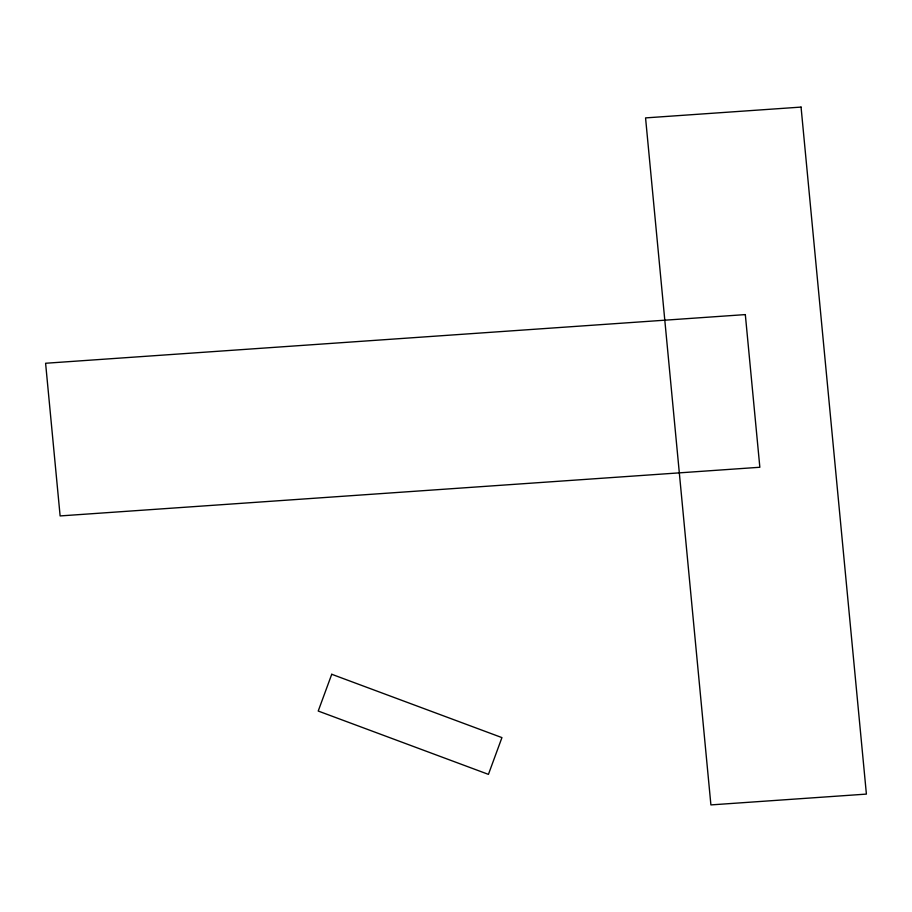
<?xml version="1.0" encoding="UTF-8"?>
<svg xmlns="http://www.w3.org/2000/svg" width="912" height="912" viewBox="0 0 912 912"><rect width="100%" height="100%" fill="white"/><g stroke="black" fill="none" stroke-linecap="round" stroke-linejoin="round"><path stroke-width="1.37" d="M331.74 674.276L318.22 711.041L488.433 774.368L501.942 737.603L331.74 674.276M801.055 107.092L645.559 117.899L710.904 804.908L866.4 794.101L801.055 107.092M745.321 314.594L45.6 363.261L60.124 515.93L759.844 467.263L745.321 314.594"/></g></svg>
